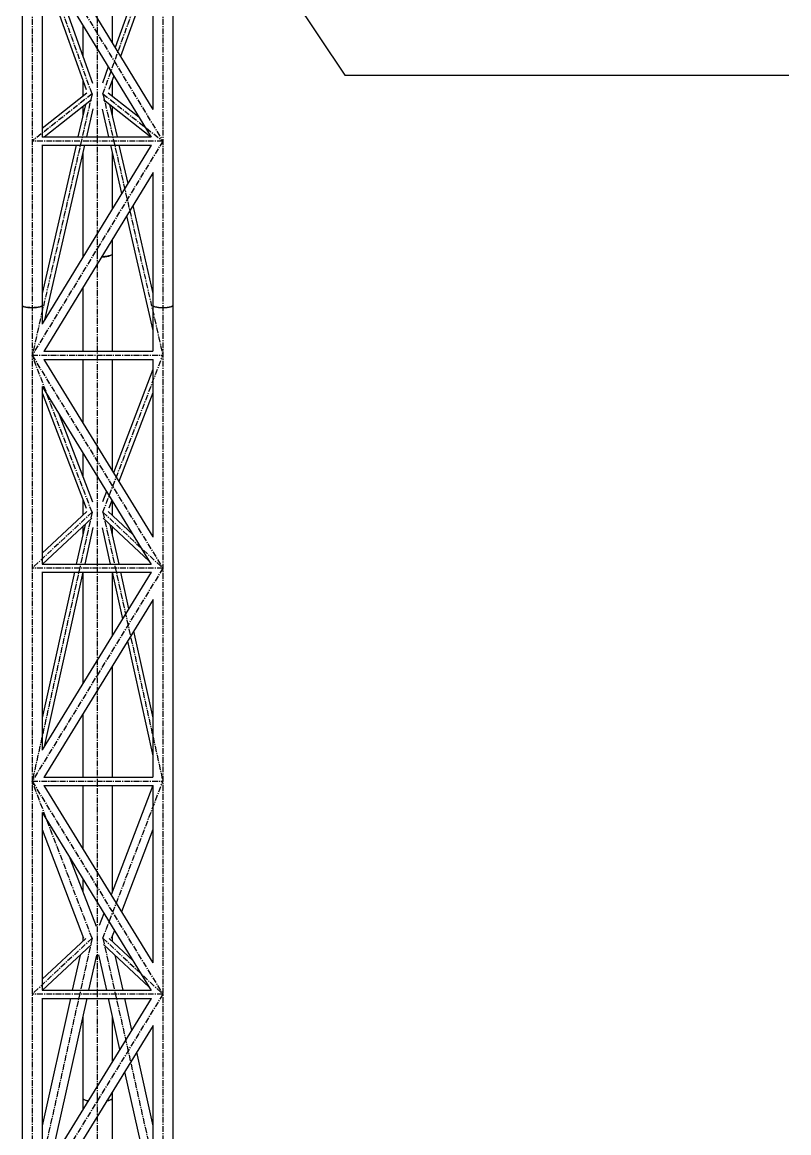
# Model space of a CAD drawing. Header units: millimetres. Extents: x 5143 to 30813, y 232 to 21408.
# Drawn here: x 21631 to 22687, y 2459 to 3989 of the extents above; entities that cross this region are included whole.
import ezdxf

# ---------------------------------------------------------------- set-up
doc = ezdxf.new("R2010")
doc.units = ezdxf.units.MM
doc.header["$LTSCALE"] = 0.25
doc.linetypes.add('CENTER', pattern=[50.8, 31.75, -6.35, 6.35, -6.35])
doc.linetypes.add('XKITLINE00', pattern=[0])
doc.styles.add('ROMANS', font='romans.shx')
doc.dimstyles.new('MD300', dxfattribs={"dimtxt": 2.5, "dimasz": 2.5, "dimexe": 1, "dimexo": 1, "dimgap": 0.5, "dimtad": 1, "dimdec": 1, "dimlfac": 50, "dimrnd": 0.5, "dimdsep": 46, "dimtxsty": 'ROMANS', "dimcen": 1, "dimclrd": 146, "dimclre": 146, "dimclrt": 30, "dimadec": 1, "dimazin": 2, "dimtfac": 1, "dimtdec": 1, "dimtmove": 0, "dimatfit": 1, "dimfxl": 1, "dimtolj": 1, "dimtzin": 0, "dimlwd": -1, "dimlwe": -1, "dimarcsym": 0})

msp = doc.modelspace()

# ---------------------------------------------------------------- linework, layer by layer
at = {"color": 8, "linetype": 'CENTER'}
for p, q in [((21735, 3669.7), (21735, 4838.5)), ((21645, 4780.4), (21645, 3598.6)), ((21825, 4780.4), (21825, 3598.6)), ((21727.5, 3890), (21645, 4120.6)), ((21645, 4120.6), (21825, 3825.1)), ((21742.5, 3890), (21825, 4120.6)), ((21727.5, 3890), (21645, 3530.1)), ((21727.5, 3890), (21645, 3825.1)), ((21742.5, 3890), (21825, 3530.1)), ((21742.5, 3890), (21825, 3825.1)), ((21825, 3825.1), (21645, 3530.1)), ((21825, 3825.1), (21645, 3825.1)), ((21735, 2506.8), (21735, 3669.7)), ((21645, 3598.6), (21645, 2425.1)), ((21825, 3598.6), (21825, 2425.1)), ((21727.5, 3313.9), (21645, 3530.1)), ((21645, 3530.1), (21825, 3236.7)), ((21645, 3530.1), (21825, 3530.1)), ((21742.5, 3313.9), (21825, 3530.1)), ((21727.5, 3313.9), (21645, 2943.3)), ((21727.5, 3313.9), (21645, 3236.7)), ((21742.5, 3313.9), (21825, 2943.3)), ((21742.5, 3313.9), (21825, 3236.7)), ((21825, 3236.7), (21645, 2943.3)), ((21825, 3236.7), (21645, 3236.7)), ((21727.5, 2727.2), (21645, 2943.3)), ((21645, 2943.3), (21825, 2650)), ((21645, 2943.3), (21825, 2943.3)), ((21742.5, 2727.2), (21825, 2943.3)), ((21727.5, 2727.2), (21645, 2357.1)), ((21727.5, 2727.2), (21645, 2650)), ((21742.5, 2727.2), (21825, 2357.1)), ((21742.5, 2727.2), (21825, 2650)), ((21825, 2650), (21645, 2357.1)), ((21825, 2650), (21645, 2650)), ((21735, 1458.5), (21735, 2506.8))]:
    msp.add_line(p, q, dxfattribs=at)
at = {"color": 8, "linetype": 'XKITLINE00'}
for p, q in [((21631.3, 4108.4), (21631.3, 3598.6)), ((21666.1, 4106.9), (21811.3, 3868.5)), ((21755.3, 4106.9), (21755.3, 3960.6)), ((21811.3, 4106.9), (21811.3, 3868.4)), ((21838.6, 4110.1), (21838.6, 3598.6)), ((21811.3, 4099.3), (21759.3, 3953.9)), ((21658.6, 4077.2), (21808.9, 3830.5)), ((21658.6, 4077.1), (21658.6, 3830.7)), ((21658.6, 4065.5), (21719.3, 3896.1)), ((21811.3, 4065.5), (21766.9, 3941.4)), ((21677.9, 4045.5), (21728.2, 3904.8)), ((21714.7, 3985.1), (21714.7, 3942.7)), ((21749.8, 3927.4), (21741.7, 3904.7)), ((21714.7, 3908.9), (21714.7, 3887.2)), ((21757.5, 3914.9), (21750.8, 3896.3)), ((21755.3, 3908.9), (21755.3, 3887.2)), ((21658.6, 3843.1), (21720.4, 3891.7)), ((21749.5, 3891.7), (21791.9, 3858.4)), ((21661.4, 3830.8), (21726.9, 3882.3)), ((21718.3, 3875.5), (21708.1, 3830.8)), ((21714.7, 3872.7), (21714.7, 3859.7)), ((21743.2, 3882.2), (21808.6, 3830.8)), ((21751.7, 3875.5), (21761.9, 3830.8)), ((21755.3, 3872.7), (21755.3, 3859.7)), ((21728.6, 3869.3), (21719.8, 3830.8)), ((21741.5, 3868.9), (21750.2, 3830.8)), ((21658.6, 3830.8), (21808.7, 3830.8)), ((21658.5, 3819.5), (21809.3, 3819.5)), ((21658.6, 3819.5), (21658.6, 3598.6)), ((21705.5, 3819.5), (21658.6, 3615.2)), ((21808.7, 3819.5), (21658.6, 3573.5)), ((21717.2, 3819.5), (21662.1, 3579.1)), ((21752.8, 3819.5), (21768.1, 3752.9)), ((21764.5, 3819.5), (21776.6, 3766.8)), ((21714.7, 3808.7), (21714.7, 3669.7)), ((21755.3, 3808.7), (21755.3, 3731.9)), ((21811.5, 3781.9), (21661, 3535.3)), ((21811.3, 3781.7), (21811.3, 3598.6)), ((21783.6, 3736.2), (21811.3, 3615.2)), ((21775.1, 3722.3), (21811.3, 3564.1)), ((21755.3, 3689.9), (21755.3, 3669.7)), ((21714.7, 3669.7), (21715, 3668.9)), ((21714.7, 3669.7), (21714.7, 3665.4)), ((21714.7, 3669.7), (21715, 3669)), ((21715, 3669), (21715.9, 3668.4)), ((21715, 3668.9), (21715.9, 3668.2)), ((21715.9, 3668.4), (21716.4, 3668.2)), ((21715.9, 3668.2), (21716.3, 3668)), ((21740.4, 3665.4), (21741.9, 3665.5)), ((21740.5, 3665.7), (21741.5, 3665.7)), ((21740.8, 3666.1), (21741.9, 3666.2)), ((21741.5, 3665.7), (21744.6, 3666)), ((21741.9, 3666.2), (21745.1, 3666.4)), ((21741.9, 3665.5), (21745.1, 3665.8)), ((21744.6, 3666), (21747.3, 3666.5)), ((21745.1, 3666.4), (21748, 3666.8)), ((21745.1, 3665.8), (21748, 3666.3)), ((21747.3, 3666.5), (21749.6, 3667)), ((21748, 3666.8), (21750.5, 3667.3)), ((21748, 3666.3), (21750.5, 3666.8)), ((21749.6, 3667), (21750.7, 3667.3)), ((21750.5, 3667.3), (21752.6, 3667.8)), ((21750.5, 3666.8), (21752.6, 3667.5)), ((21752.6, 3667.8), (21754.1, 3668.4)), ((21752.6, 3667.5), (21754.1, 3668.2)), ((21754.1, 3668.4), (21755, 3669)), ((21754.1, 3668.2), (21755, 3668.9)), ((21755.3, 3669.7), (21755, 3668.9)), ((21755.3, 3669.7), (21755, 3669)), ((21755.3, 3669.7), (21755.3, 3535.8)), ((21714.7, 3623.3), (21714.7, 3535.8)), ((21631.3, 3598.6), (21631.7, 3598.1)), ((21631.3, 3598.6), (21631.3, 2425.1)), ((21631.3, 3598.6), (21631.7, 3597.9)), ((21631.7, 3598.1), (21632.7, 3597.5)), ((21631.7, 3597.9), (21632.7, 3597.3)), ((21632.7, 3597.5), (21634.3, 3597)), ((21632.7, 3597.3), (21634.3, 3596.7)), ((21633.4, 3597.3), (21634.8, 3596.8)), ((21634.3, 3597), (21636.5, 3596.6)), ((21634.3, 3596.7), (21636.5, 3596.3)), ((21634.8, 3596.8), (21636.9, 3596.4)), ((21636.5, 3596.6), (21639.1, 3596.3)), ((21636.5, 3596.3), (21639.1, 3595.9)), ((21636.9, 3596.4), (21639.3, 3596)), ((21639.1, 3596.3), (21642, 3596.2)), ((21639.1, 3595.9), (21642, 3595.7)), ((21639.3, 3596), (21642.1, 3595.8)), ((21642, 3596.2), (21645, 3596.1)), ((21642, 3595.7), (21645, 3595.6)), ((21642.1, 3595.8), (21645, 3595.7)), ((21645, 3596.1), (21648, 3596.2)), ((21645, 3595.7), (21647.9, 3595.8)), ((21645, 3595.6), (21648, 3595.7)), ((21647.9, 3595.8), (21650.7, 3596)), ((21648, 3596.2), (21650.9, 3596.3)), ((21648, 3595.7), (21650.9, 3595.9)), ((21650.7, 3596), (21653.1, 3596.4)), ((21650.9, 3596.3), (21653.5, 3596.6)), ((21650.9, 3595.9), (21653.5, 3596.3)), ((21653.1, 3596.4), (21655.2, 3596.8)), ((21653.5, 3596.6), (21655.7, 3597)), ((21653.5, 3596.3), (21655.7, 3596.7)), ((21655.2, 3596.8), (21656.6, 3597.3)), ((21655.7, 3597), (21657.3, 3597.5)), ((21655.7, 3596.7), (21657.3, 3597.3)), ((21657.3, 3597.5), (21658.3, 3598.1)), ((21657.3, 3597.3), (21658.3, 3597.9)), ((21658.6, 3598.6), (21658.3, 3598.1)), ((21658.6, 3598.6), (21658.3, 3597.9)), ((21658.6, 3598.6), (21658.6, 3572.9)), ((21811.3, 3598.6), (21811.7, 3598.1)), ((21811.3, 3598.6), (21811.3, 3535.6)), ((21811.3, 3598.6), (21811.7, 3597.9)), ((21811.7, 3598.1), (21812.7, 3597.5)), ((21811.7, 3597.9), (21812.7, 3597.3)), ((21812.7, 3597.5), (21814.3, 3597)), ((21812.7, 3597.3), (21814.3, 3596.7)), ((21813.4, 3597.3), (21814.8, 3596.8)), ((21814.3, 3597), (21816.5, 3596.6)), ((21814.3, 3596.7), (21816.5, 3596.3)), ((21814.8, 3596.8), (21816.9, 3596.4)), ((21816.5, 3596.6), (21819.1, 3596.3)), ((21816.5, 3596.3), (21819.1, 3595.9)), ((21816.9, 3596.4), (21819.3, 3596)), ((21819.1, 3596.3), (21822, 3596.1)), ((21819.1, 3595.9), (21822, 3595.7)), ((21819.3, 3596), (21822.1, 3595.8)), ((21822, 3596.1), (21825, 3596.1)), ((21822, 3595.7), (21825, 3595.6)), ((21822.1, 3595.8), (21825, 3595.7)), ((21825, 3596.1), (21828, 3596.1)), ((21825, 3595.7), (21827.9, 3595.8)), ((21825, 3595.6), (21828, 3595.7)), ((21827.9, 3595.8), (21830.7, 3596)), ((21828, 3596.1), (21830.9, 3596.3)), ((21828, 3595.7), (21830.9, 3595.9)), ((21830.7, 3596), (21833.1, 3596.4)), ((21830.9, 3596.3), (21833.5, 3596.6)), ((21830.9, 3595.9), (21833.5, 3596.3)), ((21833.1, 3596.4), (21835.2, 3596.8)), ((21833.5, 3596.6), (21835.7, 3597)), ((21833.5, 3596.3), (21835.7, 3596.7)), ((21835.2, 3596.8), (21836.6, 3597.3)), ((21835.7, 3597), (21837.3, 3597.5)), ((21835.7, 3596.7), (21837.3, 3597.3)), ((21837.3, 3597.5), (21838.3, 3598.1)), ((21837.3, 3597.3), (21838.3, 3597.9)), ((21838.6, 3598.6), (21838.3, 3598.1)), ((21838.6, 3598.6), (21838.3, 3597.9)), ((21838.6, 3598.6), (21838.6, 2425.1)), ((21661.3, 3535.8), (21811.3, 3535.8)), ((21661, 3524.4), (21811.5, 3524.4)), ((21661.3, 3524.4), (21811.3, 3279.9)), ((21714.7, 3524.4), (21714.7, 3437.4)), ((21755.3, 3524.4), (21755.3, 3371.3)), ((21811.3, 3524.4), (21811.3, 3279.7)), ((21811.3, 3510.3), (21757.1, 3368.3)), ((21658.6, 3487), (21808.9, 3242)), ((21658.6, 3486.9), (21658.6, 3242.2)), ((21658.6, 3478.4), (21719.3, 3319.4)), ((21811.3, 3478.4), (21764.6, 3356)), ((21682.3, 3448.4), (21728.2, 3328.1)), ((21714.7, 3395.6), (21714.7, 3363.5)), ((21747.3, 3342.5), (21741.8, 3328)), ((21714.7, 3331.5), (21714.7, 3309.8)), ((21754.8, 3330.2), (21750.8, 3319.6)), ((21755.3, 3329.4), (21755.3, 3309.8)), ((21658.6, 3257.3), (21720.1, 3314.9)), ((21659.4, 3242.4), (21727.2, 3305.9)), ((21742.8, 3305.8), (21806.1, 3246.6)), ((21749.8, 3314.9), (21783.6, 3283.3)), ((21717.9, 3297.2), (21705.7, 3242.4)), ((21714.7, 3294.2), (21714.7, 3282.7)), ((21728.6, 3292.8), (21717.4, 3242.4)), ((21741.4, 3292.4), (21752.6, 3242.4)), ((21752.1, 3297.2), (21764.3, 3242.4)), ((21755.3, 3294.2), (21755.3, 3282.7)), ((21658.5, 3231.1), (21809.4, 3231.1)), ((21658.6, 3242.4), (21808.7, 3242.4)), ((21658.6, 3231.1), (21658.6, 2986.2)), ((21703.2, 3231.1), (21658.6, 3030.9)), ((21808.7, 3231.1), (21658.6, 2986.5)), ((21714.9, 3231.1), (21661.5, 2991.1)), ((21714.7, 3230.2), (21714.7, 3077.9)), ((21755.1, 3231.1), (21769.4, 3167)), ((21755.3, 3230.2), (21755.3, 3144.1)), ((21766.8, 3231.1), (21777.9, 3181)), ((21811.5, 3193.8), (21660.9, 2948.3)), ((21811.3, 3193.5), (21811.3, 2948.9)), ((21776.2, 3136.3), (21811.3, 2978.4)), ((21784.8, 3150.2), (21811.3, 3030.9)), ((21755.3, 3102.2), (21755.3, 2949)), ((21714.7, 3036), (21714.7, 2949)), ((21661, 2937.6), (21811.5, 2937.6)), ((21661.3, 2949), (21811.3, 2949)), ((21661.3, 2937.6), (21811.3, 2693.1)), ((21714.7, 2937.6), (21714.7, 2850.7)), ((21811.1, 2937.6), (21753.7, 2787.1)), ((21755.3, 2937.6), (21755.3, 2791.4)), ((21811.3, 2937.6), (21811.3, 2693)), ((21658.6, 2900.2), (21808.9, 2655.3)), ((21658.6, 2900.2), (21658.6, 2655.4)), ((21658.6, 2876.9), (21715.8, 2727.1)), ((21811.3, 2876.9), (21768.1, 2763.6)), ((21697.1, 2837.5), (21733, 2743.6)), ((21714.7, 2808.8), (21714.7, 2791.4)), ((21743.8, 2761.3), (21737.4, 2744.5)), ((21658.6, 2670.5), (21718.9, 2726.9)), ((21714.7, 2730), (21714.7, 2723)), ((21751.1, 2726.9), (21783.6, 2696.5)), ((21758.3, 2737.8), (21754, 2726.7)), ((21755.3, 2730), (21755.3, 2723)), ((21659.4, 2655.6), (21726.7, 2718.6)), ((21743.4, 2718.6), (21806.1, 2659.8)), ((21711.1, 2704), (21700.3, 2655.6)), ((21733.5, 2703.6), (21722.8, 2655.6)), ((21736.4, 2704.2), (21747.2, 2655.6)), ((21758.9, 2704), (21769.7, 2655.6)), ((21658.6, 2655.6), (21808.7, 2655.6)), ((21658.5, 2644.3), (21809.4, 2644.3)), ((21697.8, 2644.3), (21658.6, 2468.6)), ((21808.7, 2644.3), (21658.6, 2400.2)), ((21658.6, 2644.3), (21658.6, 2425.1)), ((21720.2, 2644.3), (21669.9, 2418.6)), ((21749.8, 2644.3), (21765.4, 2574)), ((21772.2, 2644.3), (21781.9, 2600.7)), ((21714.7, 2619.5), (21714.7, 2506.8)), ((21755.3, 2619.5), (21755.3, 2557.5)), ((21811.5, 2607.1), (21660.9, 2362.1)), ((21811.3, 2606.8), (21811.3, 2425.1)), ((21788.7, 2570.1), (21811.3, 2468.6)), ((21772.3, 2543.3), (21811.3, 2368)), ((21755.3, 2515.7), (21755.3, 2506.8)), ((21714.7, 2506.8), (21715, 2506)), ((21714.7, 2506.8), (21714.7, 2491.4)), ((21714.7, 2506.8), (21715, 2506)), ((21715, 2506), (21715.9, 2505.2)), ((21715, 2506), (21715.9, 2505.3)), ((21715.9, 2505.3), (21717.4, 2504.6)), ((21715.9, 2505.2), (21717.4, 2504.5)), ((21717.4, 2504.6), (21719.4, 2503.9)), ((21717.4, 2504.5), (21719.4, 2503.8)), ((21719.4, 2503.9), (21721.9, 2503.4)), ((21719.4, 2503.8), (21721.9, 2503.3)), ((21721.9, 2503.4), (21722, 2503.4)), ((21721.9, 2503.3), (21722, 2503.3)), ((21747.6, 2503.2), (21748, 2503.3)), ((21747.7, 2503.3), (21748, 2503.4)), ((21748, 2503.4), (21750.5, 2503.9)), ((21748, 2503.3), (21750.5, 2503.8)), ((21750.5, 2503.9), (21752.6, 2504.6)), ((21750.5, 2503.8), (21752.6, 2504.5)), ((21752.6, 2504.6), (21754.1, 2505.3)), ((21752.6, 2504.5), (21754.1, 2505.2)), ((21754.1, 2505.2), (21755, 2506)), ((21754.1, 2505.3), (21755, 2506)), ((21755.3, 2506.8), (21755, 2506)), ((21755.3, 2506.8), (21755, 2506)), ((21755.3, 2506.8), (21755.3, 2362.8))]:
    msp.add_line(p, q, dxfattribs=at)
at = {"color": 146}
msp.add_line((22075.7, 3915.7), (22686.9, 3915.7), dxfattribs=at)
at = {"color": 8, "linetype": 'XKITLINE00'}
for centre in [(21727.5, 3890), (21727.5, 3890), (21727.5, 3890), (21742.5, 3890), (21742.5, 3890), (21742.5, 3890), (21645, 3825.1), (21645, 3825.1), (21825, 3825.1), (21825, 3825.1), (21825, 3825.1), (21825, 3825.1), (21735, 3669.7), (21735, 3669.7), (21645, 3598.6), (21645, 3598.6), (21825, 3598.6), (21825, 3598.6), (21645, 3530.1), (21645, 3530.1), (21645, 3530.1), (21645, 3530.1), (21645, 3530.1), (21825, 3530.1), (21825, 3530.1), (21825, 3530.1), (21727.5, 3313.9), (21727.5, 3313.9), (21727.5, 3313.9), (21742.5, 3313.9), (21742.5, 3313.9), (21742.5, 3313.9), (21645, 3236.7), (21645, 3236.7), (21825, 3236.7), (21825, 3236.7), (21825, 3236.7), (21825, 3236.7), (21645, 2943.3), (21645, 2943.3), (21645, 2943.3), (21645, 2943.3), (21645, 2943.3), (21825, 2943.3), (21825, 2943.3), (21825, 2943.3), (21727.5, 2727.2), (21727.5, 2727.2), (21727.5, 2727.2), (21742.5, 2727.2), (21742.5, 2727.2), (21742.5, 2727.2), (21645, 2650), (21645, 2650), (21825, 2650), (21825, 2650), (21825, 2650), (21825, 2650), (21735, 2506.8), (21735, 2506.8)]:
    msp.add_circle(centre, 0.05, dxfattribs=at)

# ---------------------------------------------------------------- leaders
msp.add_leader([(21910.5, 4162.7), (22075.7, 3915.7)], dimstyle='MD300', override={"dimgap": 0.5, "dimtad": 0})

doc.saveas('drawing.dxf')
